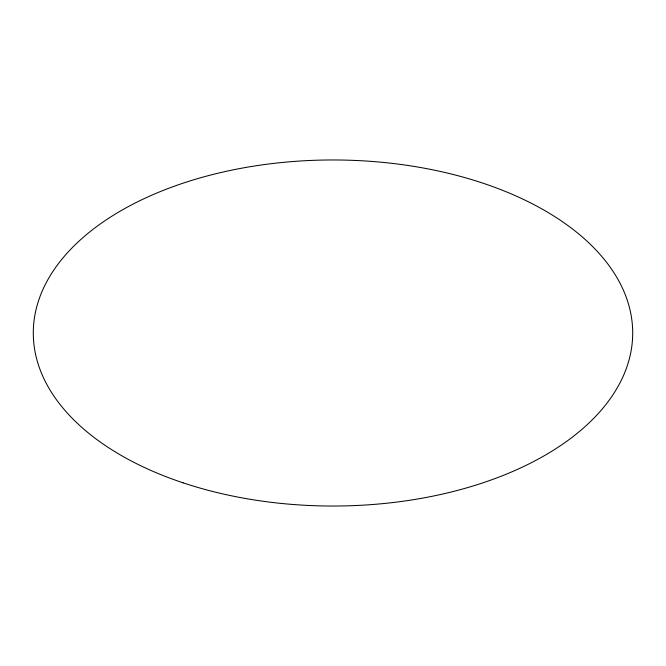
<?xml version="1.0" encoding="UTF-8"?>
<svg xmlns="http://www.w3.org/2000/svg" width="666" height="666" viewBox="0 0 666 666"><rect width="100%" height="100%" fill="white"/><g stroke="black" fill="none" stroke-linecap="round" stroke-linejoin="round"><path stroke-width="1" d="M183.15 482.85A299.7 173.027 0 0 0 632.7 333A299.7 173.027 0 0 0 183.15 183.15A299.7 173.027 0 0 0 183.15 482.85"/></g></svg>
